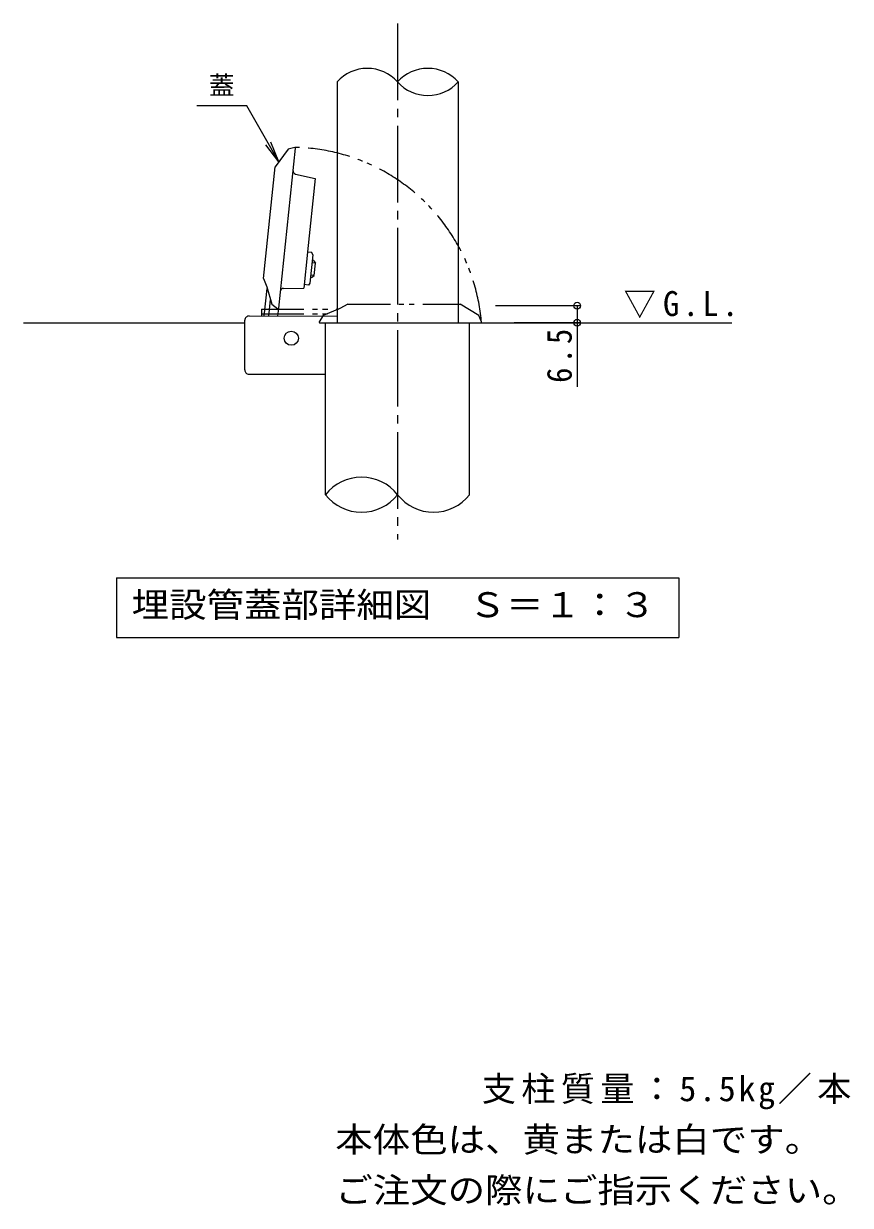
# Model space of a CAD drawing. Units: millimetres on the paper, enlarged 10 times, with parts at other scales. Extents: x -1698 to 1798, y -1365 to 874.
# Drawn here: x 826 to 1798, y -1112 to 277 of the extents above; entities that cross this region are included whole.
import ezdxf
from ezdxf.enums import TextEntityAlignment as Align

# ---------------------------------------------------------------- set-up
doc = ezdxf.new("R2010")
doc.units = ezdxf.units.MM
doc.header["$LTSCALE"] = 10
doc.header["$PDMODE"] = 32
doc.header["$PDSIZE"] = 8
doc.linetypes.add('CHAIN2', pattern=[12, 9, -1, 1, -1])
doc.linetypes.add('DOUBLE_CHAIN1', pattern=[8.8, 5, -1, 0.6, -0.6, 0.6, -1])
for name, color, linetype, lineweight in [('C-5_建具', 7, 'Continuous', 9), ('D-0_通り芯', 4, 'Continuous', 9), ('D-1_躯体', 3, 'Continuous', 9), ('D-2_仕上', 3, 'Continuous', 9), ('D-4_文字', 7, 'Continuous', 9), ('D-5_建具', 7, 'Continuous', 9), ('D-6_間仕切', 2, 'Continuous', 9), ('D-9_記号', 7, 'Continuous', 9), ('D-B_衛生陶器', 2, 'Continuous', 9), ('D-E_見え係り', 4, 'Continuous', 9)]:
    doc.layers.add(name, color=color, linetype=linetype, lineweight=lineweight)
doc.layers.add('F-5_F-5ﾚｲﾔ', color=2, linetype='Continuous')
doc.styles.add('ＭＳ ゴシック', font='')
doc.styles.get('ＭＳ ゴシック').set_extended_font_data('MS Gothic')

msp = doc.modelspace()

# ---------------------------------------------------------------- linework, layer by layer
at = {"layer": 'D-0_通り芯', "color": 7, "linetype": 'CHAIN2'}
msp.add_line((1265.81, 276.69), (1265.81, -329.27), dxfattribs=at)
at = {"layer": 'D-0_通り芯'}
for p, q in [((1126.17, -57.79), (1145.96, 130.52)), ((1108.06, -22.77), (1121.85, 108.39)), ((1159.94, 8.42), (1159.92, 8.23)), ((1108.06, -22.77), (1112.04, -32.71)), ((1131.57, -34.34), (1155.46, -34.2)), ((1181.14, -276.78), (1181.14, -74.75)), ((1181.14, -74.75), (1350.47, -74.75)), ((1350.47, -276.78), (1350.47, -74.75))]:
    msp.add_line(p, q, dxfattribs=at)
at = {"layer": 'D-0_通り芯', "linetype": 'DOUBLE_CHAIN1'}
for p, q in [((1207.33, -53.09), (1197.86, -58.09)), ((1207.33, -53.09), (1339.21, -53.09)), ((1197.86, -58.09), (1178.36, -66.16)), ((1174.4, -74.75), (1363.73, -74.75))]:
    msp.add_line(p, q, dxfattribs=at)
at = {"layer": 'D-0_通り芯'}
for points in [[(1145.12, 131.23), (1137.17, 129.07), (1121.85, 108.39)], [(1145.68, 99.97), (1168.99, 94.54), (1159.94, 8.42)]]:
    msp.add_lwpolyline(points, dxfattribs=at)
at = {"layer": 'D-0_通り芯', "linetype": 'DOUBLE_CHAIN1'}
msp.add_lwpolyline([(1364.36, -73.84), (1361.38, -66.16), (1339.21, -53.09)], dxfattribs=at)
for centre, radius, start, end in [((1140.9, -92.95), 224.21, 4.72208, 88.92296), ((1174.4, -74.09), 0.667, 158.79398, 270), ((1363.73, -74.09), 0.667, 270, 21.20602)]:
    msp.add_arc(centre, radius, start, end, dxfattribs=at)
at = {"layer": 'D-0_通り芯'}
for centre, radius, start, end in [((1145.29, 130.59), 0.667, 354, 105.20602), ((1146.44, 103.22), 3.33, 174, 256.87498), ((1131.63, -37.67), 3.33, 91.12502, 174), ((1125.5, -57.72), 0.667, 242.79398, 354), ((1223.47, -310.13), 53.9, 38.23469, 141.76531), ((1223.47, -243.42), 53.9, 218.23469, 321.76531), ((1308.14, -243.42), 53.9, 218.23469, 321.76531)]:
    msp.add_arc(centre, radius, start, end, dxfattribs=at)
at = {"layer": 'D-1_躯体', "color": 4}
msp.add_line((1159.92, 8.23), (1155.46, -34.2), dxfattribs=at)
at = {"layer": 'D-1_躯体'}
for p, q in [((1091.31, -66.81), (1194.64, -67.09)), ((1086.14, -130.13), (1086.29, -71.8)), ((1091.13, -135.15), (1181.14, -135.15))]:
    msp.add_line(p, q, dxfattribs=at)
at = {"layer": 'D-1_躯体', "color": 4, "linetype": 'DOUBLE_CHAIN1'}
msp.add_line((1178.36, -66.16), (1173.77, -73.84), dxfattribs=at)
at = {"layer": 'D-1_躯体', "color": 4}
msp.add_lwpolyline([(1112.04, -32.71), (1118.04, -52.95), (1125.2, -58.31)], dxfattribs=at)
at = {"layer": 'D-1_躯体'}
for centre, start, end in [((1091.29, -71.81), 89.84957, 179.84957), ((1091.14, -130.15), 179.84957, 269.84957)]:
    msp.add_arc(centre, 5, start, end, dxfattribs=at)
at = {"layer": 'D-2_仕上'}
for p, q in [((1194.64, 208.18), (1194.64, -74.75)), ((1336.97, 208.18), (1336.97, -74.75))]:
    msp.add_line(p, q, dxfattribs=at)
for centre, start, end in [((1230.22, 176.24), 41.91134, 138.08866), ((1301.39, 176.24), 41.91134, 138.08866), ((1301.39, 240.12), 221.91134, 318.08866)]:
    msp.add_arc(centre, 47.82, start, end, dxfattribs=at)
at = {"layer": 'D-4_文字'}
for p, q in [((1479.86, -54.75), (1380.81, -54.75)), ((1476.86, -54.75), (1476.86, -149.99)), ((1479.86, -74.75), (1402.93, -74.75))]:
    msp.add_line(p, q, dxfattribs=at)
for p in [(1476.86, -54.75), (1476.86, -74.75)]:
    msp.add_point(p, dxfattribs=at)
at = {"layer": 'D-5_建具'}
for p, q in [((1088.52, 180), (1029.72, 180)), ((1126.35, 114.48), (1088.52, 180)), ((1126.35, 114.48), (1111.14, 134.31)), ((1126.35, 114.48), (1116.79, 137.57)), ((935.31, -374.47), (1596.31, -374.47)), ((935.31, -374.47), (935.31, -444.47)), ((1596.31, -374.47), (1596.31, -444.47)), ((935.31, -444.47), (1596.31, -444.47))]:
    msp.add_line(p, q, dxfattribs=at)
at = {"layer": 'D-6_間仕切'}
for p, q in [((1169.29, -4.65), (1165.31, -4.23)), ((1166.92, -1.72), (1165.59, -1.58)), ((1166.92, -1.72), (1169.29, -4.65)), ((1167.76, -19.24), (1169.29, -4.65)), ((1164.82, -21.61), (1163.5, -21.47)), ((1167.76, -19.24), (1163.78, -18.82)), ((1164.82, -21.61), (1167.76, -19.24)), ((1109.11, -66.95), (1112.54, -34.38))]:
    msp.add_line(p, q, dxfattribs=at)
at = {"layer": 'D-6_間仕切', "linetype": 'DOUBLE_CHAIN1'}
for q in [(1196.25, -58.75), (1105.72, -66.86)]:
    msp.add_line((1105.72, -58.75), q, dxfattribs=at)
at = {"layer": 'D-6_間仕切', "color": 6, "lineweight": 5}
msp.add_line((1361.14, -74.75), (1658.46, -74.75), dxfattribs=at)
at = {"layer": 'D-9_記号'}
for p, q in [((1114.48, -66.95), (1116.49, -47.75)), ((1125.2, -66.95), (1126.17, -57.79))]:
    msp.add_line(p, q, dxfattribs=at)
at = {"layer": 'D-9_記号', "linetype": 'DOUBLE_CHAIN1'}
msp.add_line((1105.72, -64.09), (1183.37, -64.09), dxfattribs=at)
at = {"layer": 'D-B_衛生陶器'}
for p, q in [((1165.11, 7.68), (1159.92, 8.23)), ((1166.29, 5.05), (1162.8, -28.1)), ((1166.29, 5.05), (1165.11, 7.68)), ((1161.11, -30.44), (1155.91, -29.89)), ((1162.8, -28.1), (1161.11, -30.44))]:
    msp.add_line(p, q, dxfattribs=at)
at = {"layer": 'D-E_見え係り', "color": 6, "lineweight": 5}
msp.add_line((826.37, -74.75), (1086.29, -74.75), dxfattribs=at)
at = {"layer": 'D-E_見え係り'}
msp.add_circle((1140.9, -92.95), 8.33, dxfattribs=at)

# ---------------------------------------------------------------- texts
at = {"layer": 'C-5_建具', "color": 2, "insert": (1531.39, -69.53), "char_height": 29.33, "attachment_point": 7, "style": 'ＭＳ ゴシック'}
msp.add_mtext('\\T1.22;\\W0.95;▽G.L.', dxfattribs=at)
at = {"layer": 'D-4_文字', "color": 2, "insert": (1470.94, -145.39), "char_height": 29.33, "attachment_point": 7, "rotation": 90, "style": 'ＭＳ ゴシック'}
msp.add_mtext('\\T1.27;\\W0.9;6.5', dxfattribs=at)
at = {"layer": 'D-5_建具', "style": 'ＭＳ ゴシック'}
msp.add_text('蓋', height=21.99, dxfattribs=at).set_placement((1044.12, 186.67), align=Align.BOTTOM_LEFT)
at = {"layer": 'D-5_建具', "color": 2, "style": 'ＭＳ ゴシック', "width": 1.1}
msp.add_text('埋設管蓋部詳細図\u3000Ｓ＝１：３', height=29.33, dxfattribs=at).set_placement((953.31, -429.47), align=Align.BOTTOM_LEFT)
at = {"layer": 'F-5_F-5ﾚｲﾔ', "style": 'ＭＳ ゴシック', "width": 1.1}
for s, p in [('本体色は、黄または白です。', (1192.64, -1057.84)), ('ご注文の際にご指示ください。', (1192.64, -1117.31))]:
    msp.add_text(s, height=29.33, dxfattribs=at).set_placement(p, align=Align.BOTTOM_LEFT)
at = {"layer": 'F-5_F-5ﾚｲﾔ', "insert": (1364.84, -999.01), "char_height": 29.33, "attachment_point": 7, "style": 'ＭＳ ゴシック'}
msp.add_mtext('\\T1.16;支柱質量：5.5kg／本', dxfattribs=at)

doc.saveas('drawing.dxf')
